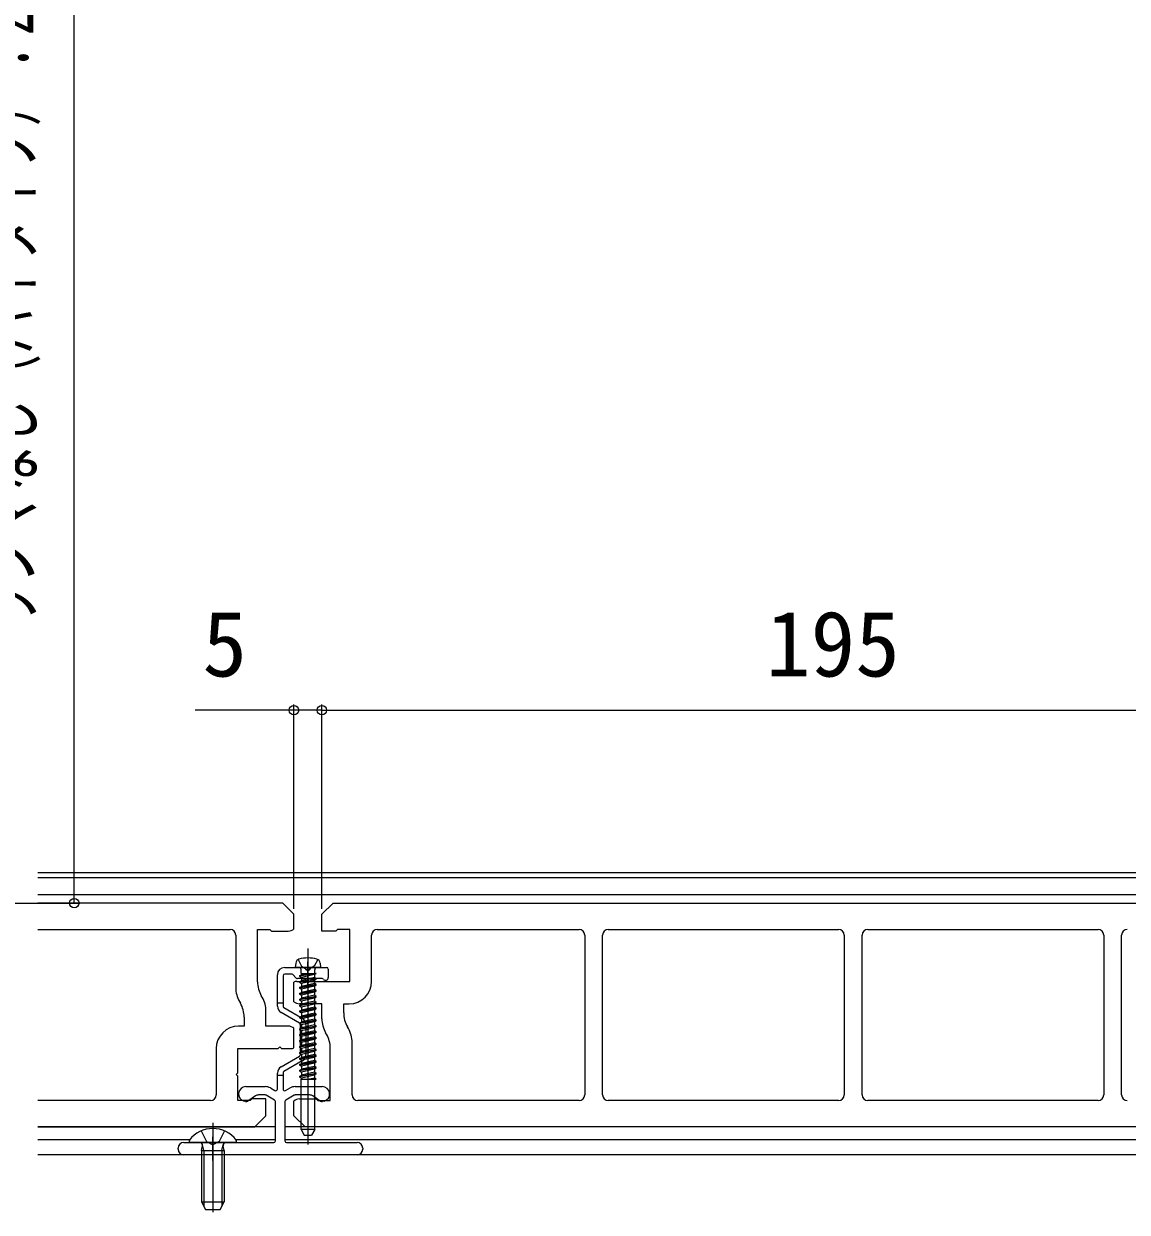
# Model space of a CAD drawing. Units: millimetres, scale not verified. Extents: x -700 to 700, y -1043 to 1037.
# Drawn here: x -98 to 99.3, y 169 to 381.5 of the extents above; entities that cross this region are included whole.
import ezdxf
from ezdxf.enums import TextEntityAlignment as Align

# ---------------------------------------------------------------- set-up
doc = ezdxf.new("R2010")
doc.units = ezdxf.units.MM
doc.header["$LTSCALE"] = 6
for name, color, linetype in [('0-3_YKK_11', 7, 'Continuous'), ('0-4_YKK_12', 2, 'Continuous'), ('0-5_YKK_13', 4, 'Continuous'), ('0-6_YKK_D', 6, 'Continuous')]:
    doc.layers.add(name, color=color, linetype=linetype)
doc.styles.add('ＭＳ ゴシック', font='')
doc.styles.get('ＭＳ ゴシック').set_extended_font_data('MS Gothic')

msp = doc.modelspace()

# ---------------------------------------------------------------- linework, layer by layer
at = {"layer": '0-3_YKK_11'}
for p, q in [((-95.53, 219.545), (-61.125, 219.545)), ((-34.825, 219.545), (1.275, 219.545)), ((6.475, 219.545), (47.675, 219.545)), ((52.875, 219.545), (94.075, 219.545)), ((-60.125, 218.545), (-60.125, 209.138)), ((-35.825, 210.245), (-35.825, 218.545)), ((2.275, 218.545), (2.275, 189.945)), ((5.475, 189.945), (5.475, 218.545)), ((48.675, 218.545), (48.675, 189.945)), ((51.875, 189.945), (51.875, 218.545)), ((95.075, 218.545), (95.075, 189.945)), ((98.275, 189.945), (98.275, 218.545)), ((-49.725, 206.627), (-49.725, 210.112)), ((-59.455, 206.638), (-59.294, 206.361)), ((-55.394, 207.406), (-55.555, 207.683)), ((-49.725, 198.379), (-49.725, 201.864)), ((-39.994, 201.853), (-40.155, 202.13)), ((-43.894, 200.808), (-44.055, 201.085)), ((-63.625, 198.245), (-63.625, 189.945)), ((-39.325, 189.945), (-39.325, 199.353)), ((-64.625, 188.945), (-95.53, 188.945)), ((1.275, 188.945), (-38.325, 188.945)), ((47.675, 188.945), (6.475, 188.945)), ((94.075, 188.945), (52.875, 188.945))]:
    msp.add_line(p, q, dxfattribs=at)
for points in [[(-49.725, 219.627), (-49.725, 222.245), (-51.725, 224.245), (-95.53, 224.245)], [(-49.225, 210.245), (-47.525, 210.245), (-47.225, 209.945), (-46.925, 210.245), (-39.725, 210.245), (-39.725, 219.545), (-41.925, 219.545), (-42.225, 219.245), (-44.725, 219.245), (-44.725, 222.245), (-42.725, 224.245)], [(-42.725, 224.245), (148.275, 224.245), (150.275, 222.245), (150.275, 219.627)], [(-56.225, 210.183), (-56.225, 219.545), (-54.025, 219.545), (-53.725, 219.245), (-50.725, 219.245)], [(-44.725, 203.585), (-44.725, 206.245), (-48.725, 206.245)], [(-40.825, 204.63), (-40.825, 206.245), (-39.825, 206.245)], [(-50.725, 202.245), (-54.725, 202.245), (-54.725, 204.906)], [(-58.625, 203.861), (-58.625, 202.245), (-59.625, 202.245)], [(-95.53, 184.245), (-56.725, 184.245), (-54.725, 186.245), (-54.725, 189.245), (-57.225, 189.245), (-57.525, 188.945), (-59.725, 188.945), (-59.725, 193.295), (-60.025, 193.595), (-59.725, 193.895), (-59.725, 198.245), (-52.525, 198.245), (-52.225, 198.545), (-51.925, 198.245), (-50.225, 198.245)], [(149.775, 198.245), (148.075, 198.245), (147.775, 198.545), (147.475, 198.245), (140.275, 198.245), (140.275, 193.895), (139.975, 193.595), (140.275, 193.295), (140.275, 188.945), (142.475, 188.945), (142.775, 189.245), (145.275, 189.245), (145.275, 186.245), (143.275, 184.245), (-47.725, 184.245), (-49.725, 186.245), (-49.725, 188.864)], [(-48.725, 189.245), (-45.725, 189.245), (-45.425, 188.945), (-43.225, 188.945), (-43.225, 198.308)]]:
    msp.add_lwpolyline(points, dxfattribs=at)
for centre, radius, start, end in [((-61.125, 218.545), 1, 0, 90), ((-50.725, 220.745), 1.5, 270, 311.81031), ((-34.825, 218.545), 1, 90.00001, 179.99999), ((1.275, 218.545), 1, 0.00001, 89.99999), ((6.475, 218.545), 1, 90.00001, 179.99999), ((47.675, 218.545), 1, 0.00001, 89.99999), ((52.875, 218.545), 1, 90.00001, 179.99999), ((94.075, 218.545), 1, 0.00001, 89.99999), ((99.275, 218.545), 1, 90.00001, 179.99999), ((-55.125, 209.138), 5, 180, 210), ((-51.225, 210.183), 5, 180, 210), ((-49.225, 209.245), 1, 90.00004, 120.00005), ((-39.825, 210.245), 4, 270.00001, 359.99999), ((-63.625, 203.861), 5, 0, 30), ((-59.725, 204.906), 5, 0, 30), ((-48.725, 207.745), 1.5, 228.18968, 270.00001), ((-35.825, 204.63), 5, 179.99999, 210.00001), ((-59.625, 198.245), 4, 90, 180), ((-50.725, 200.745), 1.5, 48.18969, 90), ((-39.725, 203.585), 5, 179.99999, 210.00001), ((-48.225, 198.308), 5, 359.99999, 30.00001), ((-44.325, 199.353), 5, 359.99999, 30.00001), ((-50.225, 199.245), 1, 270, 300), ((-64.625, 189.945), 1, 270, 0), ((-48.725, 187.745), 1.5, 89.99999, 131.81032), ((-38.325, 189.945), 1, 180.00001, 269.99999), ((1.275, 189.945), 1, 270.00001, 359.99999), ((6.475, 189.945), 1, 180.00001, 269.99999), ((47.675, 189.945), 1, 270.00001, 359.99999), ((52.875, 189.945), 1, 180.00001, 269.99999), ((94.075, 189.945), 1, 270.00001, 359.99999), ((99.275, 189.945), 1, 180.00001, 269.99999)]:
    msp.add_arc(centre, radius, start, end, dxfattribs=at)
at = {"layer": '0-4_YKK_12'}
for p, q in [((-95.53, 229.745), (204.47, 229.745)), ((204.47, 228.745), (-95.53, 228.745)), ((204.47, 225.745), (-95.53, 225.745)), ((-53.025, 184.245), (-95.53, 184.245)), ((146.975, 184.245), (-51.325, 184.245)), ((-68.372, 181.945), (-95.53, 181.945)), ((-53.025, 181.945), (-60.077, 181.945)), ((131.628, 181.945), (-51.325, 181.945)), ((204.47, 179.245), (-95.53, 179.245))]:
    msp.add_line(p, q, dxfattribs=at)
at = {"layer": '0-5_YKK_13'}
for p, q in [((-47.225, 216.148), (-47.225, 181.065)), ((-51.375, 212.745), (-47.895, 212.745)), ((-49.406, 213.527), (-49.475, 212.745)), ((-44.975, 212.745), (-49.475, 212.745)), ((-47.225, 209.745), (-47.225, 213.745)), ((-46.554, 212.745), (-43.875, 212.745)), ((-45.043, 213.527), (-44.975, 212.745)), ((-44.975, 212.745), (-44.975, 212.79)), ((-52.675, 206.445), (-52.675, 211.445)), ((-51.675, 211.245), (-51.675, 206.445)), ((-50.149, 211.545), (-51.375, 211.545)), ((-49.312, 210.833), (-49.937, 211.458)), ((-44.699, 210.745), (-49.1, 210.745)), ((-45.726, 211.685), (-48.725, 211.26)), ((-45.726, 211.685), (-48.725, 211.16)), ((-48.725, 211.26), (-48.375, 211.463)), ((-48.725, 211.26), (-48.725, 211.16)), ((-48.725, 211.16), (-48.375, 210.958)), ((-45.725, 210.731), (-48.725, 210.202)), ((-45.725, 210.631), (-48.725, 210.102)), ((-48.725, 210.202), (-48.375, 210.405)), ((-48.456, 211.685), (-45.726, 211.685)), ((-48.455, 211.685), (-48.455, 212.345)), ((-48.375, 211.685), (-48.375, 211.463)), ((-48.375, 211.463), (-47.405, 211.685)), ((-46.075, 211.487), (-48.375, 210.958)), ((-48.375, 210.958), (-48.375, 210.405)), ((-48.375, 210.958), (-48.375, 210.405)), ((-46.075, 210.934), (-48.375, 210.405)), ((-46.075, 210.429), (-48.375, 209.9)), ((-45.726, 211.685), (-46.075, 211.487)), ((-46.075, 211.487), (-46.075, 210.934)), ((-46.075, 211.487), (-46.075, 210.934)), ((-45.725, 210.731), (-46.075, 210.934)), ((-45.725, 210.631), (-46.075, 210.429)), ((-46.075, 210.429), (-46.075, 209.876)), ((-45.995, 211.685), (-45.995, 212.345)), ((-45.725, 210.631), (-45.725, 210.731)), ((-43.575, 212.445), (-43.575, 210.945)), ((-48.725, 210.202), (-48.725, 210.102)), ((-48.725, 210.102), (-48.375, 209.9)), ((-45.725, 209.673), (-48.725, 209.144)), ((-45.725, 209.573), (-48.725, 209.044)), ((-48.725, 209.144), (-48.375, 209.347)), ((-48.725, 209.144), (-48.725, 209.044)), ((-48.725, 209.044), (-48.375, 208.842)), ((-45.725, 208.615), (-48.725, 208.086)), ((-45.725, 208.515), (-48.725, 207.986)), ((-48.725, 208.086), (-48.375, 208.289)), ((-48.375, 209.9), (-48.375, 209.347)), ((-46.075, 209.876), (-48.375, 209.347)), ((-46.075, 209.371), (-48.375, 208.842)), ((-48.375, 208.842), (-48.375, 208.289)), ((-46.075, 208.818), (-48.375, 208.289)), ((-46.075, 208.313), (-48.375, 207.784)), ((-45.725, 209.673), (-46.075, 209.876)), ((-45.725, 209.573), (-46.075, 209.371)), ((-46.075, 209.371), (-46.075, 208.818)), ((-45.725, 208.615), (-46.075, 208.818)), ((-45.725, 208.515), (-46.075, 208.313)), ((-46.075, 208.313), (-46.075, 207.76)), ((-45.725, 209.573), (-45.725, 209.673)), ((-45.725, 208.515), (-45.725, 208.615)), ((-52.675, 206.445), (-51.675, 206.445)), ((-52.675, 205.819), (-52.675, 206.445)), ((-51.675, 206.445), (-51.675, 205.819)), ((-48.725, 208.086), (-48.725, 207.986)), ((-48.725, 207.986), (-48.375, 207.784)), ((-45.725, 207.557), (-48.725, 207.028)), ((-45.725, 207.457), (-48.725, 206.928)), ((-48.725, 207.028), (-48.375, 207.231)), ((-48.725, 207.028), (-48.725, 206.928)), ((-48.725, 206.928), (-48.375, 206.726)), ((-45.725, 206.499), (-48.725, 205.97)), ((-45.725, 206.399), (-48.725, 205.87)), ((-48.725, 205.97), (-48.375, 206.173)), ((-48.375, 207.784), (-48.375, 207.231)), ((-46.075, 207.76), (-48.375, 207.231)), ((-46.075, 207.255), (-48.375, 206.726)), ((-48.375, 206.726), (-48.375, 206.173)), ((-46.075, 206.702), (-48.375, 206.173)), ((-46.075, 206.197), (-48.375, 205.668)), ((-45.725, 207.557), (-46.075, 207.76)), ((-45.725, 207.457), (-46.075, 207.255)), ((-46.075, 207.255), (-46.075, 206.702)), ((-45.725, 206.499), (-46.075, 206.702)), ((-45.725, 206.399), (-46.075, 206.197)), ((-46.075, 206.197), (-46.075, 205.644)), ((-45.725, 207.457), (-45.725, 207.557)), ((-45.725, 206.399), (-45.725, 206.499)), ((-48.725, 202.788), (-52.025, 204.693)), ((-51.525, 205.559), (-48.225, 203.654)), ((-48.725, 205.97), (-48.725, 205.87)), ((-48.725, 205.87), (-48.375, 205.668)), ((-45.725, 205.441), (-48.725, 204.912)), ((-45.725, 205.341), (-48.725, 204.812)), ((-48.725, 204.912), (-48.375, 205.115)), ((-48.725, 204.912), (-48.725, 204.812)), ((-48.725, 204.812), (-48.375, 204.61)), ((-45.725, 204.383), (-48.725, 203.854)), ((-45.725, 204.283), (-48.725, 203.754)), ((-48.725, 203.854), (-48.375, 204.057)), ((-48.375, 205.668), (-48.375, 205.115)), ((-46.075, 205.644), (-48.375, 205.115)), ((-46.075, 205.139), (-48.375, 204.61)), ((-48.375, 204.61), (-48.375, 204.057)), ((-46.075, 204.586), (-48.375, 204.057)), ((-46.075, 204.081), (-48.375, 203.552)), ((-45.725, 205.441), (-46.075, 205.644)), ((-45.725, 205.341), (-46.075, 205.139)), ((-46.075, 205.139), (-46.075, 204.586)), ((-45.725, 204.383), (-46.075, 204.586)), ((-45.725, 204.283), (-46.075, 204.081)), ((-46.075, 204.081), (-46.075, 203.528)), ((-45.725, 205.341), (-45.725, 205.441)), ((-45.725, 204.283), (-45.725, 204.383)), ((-48.725, 203.854), (-48.725, 203.754)), ((-48.725, 203.754), (-48.375, 203.552)), ((-45.725, 203.325), (-48.725, 202.796)), ((-45.725, 203.225), (-48.725, 202.696)), ((-48.725, 202.796), (-48.375, 202.999)), ((-48.725, 202.796), (-48.725, 202.696)), ((-48.725, 202.696), (-48.375, 202.494)), ((-45.725, 202.267), (-48.725, 201.738)), ((-45.725, 202.167), (-48.725, 201.638)), ((-48.725, 201.738), (-48.375, 201.941)), ((-48.575, 197.163), (-48.575, 202.528)), ((-48.375, 203.552), (-48.375, 202.999)), ((-46.075, 203.528), (-48.375, 202.999)), ((-46.075, 203.023), (-48.375, 202.494)), ((-48.375, 202.494), (-48.375, 201.941)), ((-46.075, 202.47), (-48.375, 201.941)), ((-46.075, 201.965), (-48.375, 201.436)), ((-47.575, 202.528), (-47.575, 197.163)), ((-45.725, 203.325), (-46.075, 203.528)), ((-45.725, 203.225), (-46.075, 203.023)), ((-46.075, 203.023), (-46.075, 202.47)), ((-45.725, 202.267), (-46.075, 202.47)), ((-45.725, 202.167), (-46.075, 201.965)), ((-46.075, 201.965), (-46.075, 201.412)), ((-45.725, 203.225), (-45.725, 203.325)), ((-45.725, 202.167), (-45.725, 202.267)), ((-48.725, 201.738), (-48.725, 201.638)), ((-48.725, 201.638), (-48.375, 201.436)), ((-45.725, 201.209), (-48.725, 200.68)), ((-45.725, 201.109), (-48.725, 200.58)), ((-48.725, 200.68), (-48.375, 200.883)), ((-48.725, 200.68), (-48.725, 200.58)), ((-48.725, 200.58), (-48.375, 200.378)), ((-45.725, 200.151), (-48.725, 199.622)), ((-45.725, 200.051), (-48.725, 199.522)), ((-48.725, 199.622), (-48.375, 199.825)), ((-48.375, 201.436), (-48.375, 200.883)), ((-46.075, 201.412), (-48.375, 200.883)), ((-46.075, 200.907), (-48.375, 200.378)), ((-48.375, 200.378), (-48.375, 199.825)), ((-46.075, 200.354), (-48.375, 199.825)), ((-46.075, 199.849), (-48.375, 199.32)), ((-45.725, 201.209), (-46.075, 201.412)), ((-45.725, 201.109), (-46.075, 200.907)), ((-46.075, 200.907), (-46.075, 200.354)), ((-45.725, 200.151), (-46.075, 200.354)), ((-45.725, 200.051), (-46.075, 199.849)), ((-46.075, 199.849), (-46.075, 199.296)), ((-45.725, 201.109), (-45.725, 201.209)), ((-45.725, 200.051), (-45.725, 200.151)), ((-48.725, 199.622), (-48.725, 199.522)), ((-48.725, 199.522), (-48.375, 199.32)), ((-45.725, 199.093), (-48.725, 198.564)), ((-45.725, 198.993), (-48.725, 198.464)), ((-48.725, 198.564), (-48.375, 198.767)), ((-48.725, 198.564), (-48.725, 198.464)), ((-48.725, 198.464), (-48.375, 198.262)), ((-45.725, 198.035), (-48.725, 197.506)), ((-45.725, 197.935), (-48.725, 197.406)), ((-48.725, 197.506), (-48.375, 197.709)), ((-48.375, 199.32), (-48.375, 198.767)), ((-46.075, 199.296), (-48.375, 198.767)), ((-46.075, 198.791), (-48.375, 198.262)), ((-48.375, 198.262), (-48.375, 197.709)), ((-46.075, 198.238), (-48.375, 197.709)), ((-46.075, 197.733), (-48.375, 197.204)), ((-45.725, 199.093), (-46.075, 199.296)), ((-45.725, 198.993), (-46.075, 198.791)), ((-46.075, 198.791), (-46.075, 198.238)), ((-45.725, 198.035), (-46.075, 198.238)), ((-45.725, 197.935), (-46.075, 197.733)), ((-46.075, 197.733), (-46.075, 197.18)), ((-45.725, 198.993), (-45.725, 199.093)), ((-45.725, 197.935), (-45.725, 198.035)), ((-52.025, 194.998), (-48.725, 196.903)), ((-48.225, 196.037), (-51.525, 194.132)), ((-48.725, 197.506), (-48.725, 197.406)), ((-48.725, 197.406), (-48.375, 197.204)), ((-45.725, 196.977), (-48.725, 196.448)), ((-45.725, 196.877), (-48.725, 196.348)), ((-48.725, 196.448), (-48.375, 196.651)), ((-48.725, 196.448), (-48.725, 196.348)), ((-48.725, 196.348), (-48.375, 196.146)), ((-45.725, 195.919), (-48.725, 195.39)), ((-45.725, 195.819), (-48.725, 195.29)), ((-48.725, 195.39), (-48.375, 195.593)), ((-48.375, 197.204), (-48.375, 196.651)), ((-46.075, 197.18), (-48.375, 196.651)), ((-46.075, 196.675), (-48.375, 196.146)), ((-48.375, 196.146), (-48.375, 195.593)), ((-46.075, 196.122), (-48.375, 195.593)), ((-46.075, 195.617), (-48.375, 195.088)), ((-45.725, 196.977), (-46.075, 197.18)), ((-45.725, 196.877), (-46.075, 196.675)), ((-46.075, 196.675), (-46.075, 196.122)), ((-45.725, 195.919), (-46.075, 196.122)), ((-45.725, 195.819), (-46.075, 195.617)), ((-46.075, 195.617), (-46.075, 195.064)), ((-45.725, 196.877), (-45.725, 196.977)), ((-45.725, 195.819), (-45.725, 195.919)), ((-52.675, 193.445), (-52.675, 193.872)), ((-52.675, 190.995), (-52.675, 193.445)), ((-51.675, 193.445), (-52.675, 193.445)), ((-51.675, 193.872), (-51.675, 193.445)), ((-51.675, 193.445), (-51.675, 190.995)), ((-48.725, 195.39), (-48.725, 195.29)), ((-48.725, 195.29), (-48.375, 195.088)), ((-45.725, 194.861), (-48.725, 194.332)), ((-45.725, 194.761), (-48.725, 194.232)), ((-48.725, 194.332), (-48.375, 194.535)), ((-48.725, 194.332), (-48.725, 194.232)), ((-48.725, 194.232), (-48.375, 194.03)), ((-45.725, 193.803), (-48.725, 193.274)), ((-45.725, 193.703), (-48.725, 193.174)), ((-48.725, 193.274), (-48.375, 193.477)), ((-48.375, 195.088), (-48.375, 194.535)), ((-46.075, 195.064), (-48.375, 194.535)), ((-46.075, 194.559), (-48.375, 194.03)), ((-48.375, 194.03), (-48.375, 193.477)), ((-46.075, 194.006), (-48.375, 193.477)), ((-46.075, 193.501), (-48.375, 192.972)), ((-45.725, 194.861), (-46.075, 195.064)), ((-45.725, 194.761), (-46.075, 194.559)), ((-46.075, 194.559), (-46.075, 194.006)), ((-45.725, 193.803), (-46.075, 194.006)), ((-45.725, 193.803), (-46.075, 194.006)), ((-45.725, 193.703), (-46.075, 193.501)), ((-45.725, 193.703), (-46.075, 193.501)), ((-46.075, 193.501), (-46.075, 192.948)), ((-45.725, 194.761), (-45.725, 194.861)), ((-45.725, 193.703), (-45.725, 193.803)), ((-58.299, 191.445), (-54.837, 191.445)), ((-49.512, 191.445), (-44.65, 191.445)), ((-48.725, 193.274), (-48.725, 193.174)), ((-48.725, 193.174), (-48.375, 192.972)), ((-48.455, 192.745), (-45.725, 192.745)), ((-48.455, 183.745), (-48.455, 192.745)), ((-48.375, 192.972), (-48.375, 192.745)), ((-46.075, 192.948), (-46.953, 192.745)), ((-45.725, 192.745), (-46.075, 192.948)), ((-45.995, 183.745), (-45.995, 192.745)), ((-56.611, 189.765), (-57.938, 188.836)), ((-54.837, 189.945), (-56.038, 189.945)), ((-53.175, 189.032), (-54.687, 189.905)), ((-53.937, 191.204), (-53.125, 190.735)), ((-51.225, 190.735), (-50.412, 191.204)), ((-49.662, 189.905), (-51.175, 189.032)), ((-46.911, 189.945), (-49.512, 189.945)), ((-45.011, 188.836), (-46.338, 189.765)), ((-58.354, 188.763), (-58.642, 188.84)), ((-53.025, 181.745), (-53.025, 188.772)), ((-51.325, 188.772), (-51.325, 181.745)), ((-44.307, 188.84), (-44.595, 188.763)), ((-64.225, 184.945), (-64.225, 168.982)), ((-66.3, 183.522), (-65.37, 181.657)), ((-62.15, 183.522), (-63.08, 181.657)), ((-45.995, 183.745), (-48.455, 183.745)), ((-48.455, 183.745), (-47.877, 182.745)), ((-47.877, 182.745), (-46.572, 182.745)), ((-45.995, 183.745), (-46.572, 182.745)), ((-69.425, 181.445), (-53.325, 181.445)), ((-60.249, 181.445), (-68.2, 181.445)), ((-66.225, 180.045), (-66.08, 180.858)), ((-65.846, 180.045), (-66.086, 181.061)), ((-65.37, 181.657), (-64.225, 181.048)), ((-64.225, 178.245), (-64.225, 182.445)), ((-63.08, 181.657), (-64.225, 181.048)), ((-62.604, 180.045), (-62.363, 181.061)), ((-62.225, 180.045), (-62.369, 180.858)), ((-51.025, 181.445), (-38.425, 181.445)), ((-70.425, 180.245), (-70.425, 180.445)), ((-38.425, 179.245), (-69.425, 179.245)), ((-66.225, 180.045), (-62.225, 180.045)), ((-66.225, 180.045), (-66.225, 170.845)), ((-65.846, 180.045), (-65.846, 170.087)), ((-62.604, 180.045), (-62.604, 170.087)), ((-62.225, 180.045), (-62.225, 170.845)), ((-37.425, 180.445), (-37.425, 180.245)), ((-66.225, 170.845), (-62.225, 170.845)), ((-66.225, 170.845), (-65.525, 169.445)), ((-62.925, 169.445), (-62.225, 170.845)), ((-65.525, 169.445), (-62.925, 169.445))]:
    msp.add_line(p, q, dxfattribs=at)
for points in [[(-48.975, 214.169), (-48.37, 212.945), (-47.225, 212.337)], [(-45.475, 214.169), (-46.08, 212.945), (-47.225, 212.337)]]:
    msp.add_lwpolyline(points, dxfattribs=at)
for centre, radius, start, end in [((-51.375, 211.445), 1.3, 90, 180), ((-48.609, 213.458), 0.8, 105.44272, 175), ((-48.855, 212.345), 0.4, 0, 90), ((-47.225, 208.445), 6, 74.55728, 105.44272), ((-47.895, 212.545), 0.2, 16.60155, 90), ((-47.225, 212.745), 0.5, 196.60155, 343.39845), ((-46.554, 212.545), 0.2, 90, 163.39845), ((-45.595, 212.345), 0.4, 90, 180), ((-45.84, 213.458), 0.8, 5, 74.55728), ((-43.875, 212.445), 0.3, 0, 90), ((-51.375, 211.245), 0.3, 90, 180), ((-50.149, 211.245), 0.3, 45, 90), ((-49.1, 211.045), 0.3, 225, 270), ((-44.699, 210.445), 0.3, 38.68219, 90), ((-44.075, 210.945), 0.5, 218.68219, 0), ((-51.375, 205.819), 1.3, 180, 240), ((-51.375, 205.819), 0.3, 180, 240), ((-48.875, 202.528), 0.3, 0, 60), ((-48.875, 202.528), 1.3, 0, 60), ((-48.875, 197.163), 0.3, 300, 0), ((-48.875, 197.163), 1.3, 300, 0), ((-51.375, 193.872), 1.3, 120, 180), ((-51.375, 193.872), 0.3, 120, 180), ((-58.299, 190.12), 1.325, 90, 255), ((-54.837, 189.645), 1.8, 60, 90), ((-49.512, 189.645), 1.8, 90, 120), ((-44.65, 190.12), 1.325, 285, 90), ((-56.038, 188.945), 1, 90, 125), ((-54.837, 189.645), 0.3, 60, 90), ((-52.975, 190.995), 0.3, 240, 0), ((-51.375, 190.995), 0.3, 180, 300), ((-49.512, 189.645), 0.3, 90, 120), ((-46.911, 188.945), 1, 55, 90), ((-58.225, 189.245), 0.5, 255, 305), ((-53.325, 188.772), 0.3, 0, 60), ((-51.025, 188.772), 0.3, 120, 180), ((-44.725, 189.245), 0.5, 235, 285), ((-64.225, 178.645), 5.3, 37.71409, 142.28591), ((-69.425, 180.445), 1, 90, 180), ((-68.2, 181.72), 0.274, 142.28591, 270), ((-66.572, 180.945), 0.5, 349.90904, 90), ((-61.877, 180.945), 0.5, 90, 190.09096), ((-60.249, 181.72), 0.274, 270, 37.71409), ((-53.325, 181.745), 0.3, 270, 0), ((-51.025, 181.745), 0.3, 180, 270), ((-38.425, 180.445), 1, 0, 90), ((-69.425, 180.245), 1, 180, 270), ((-38.425, 180.245), 1, 270, 0)]:
    msp.add_arc(centre, radius, start, end, dxfattribs=at)
at = {"layer": '0-6_YKK_D'}
for p, q in [((-89, 224.245), (-89, 541.745)), ((-49.725, 223.246), (-49.725, 259.745)), ((-44.725, 223.245), (-44.725, 259.745)), ((-44.725, 223.245), (-44.725, 259.745)), ((-44.725, 258.745), (150.275, 258.745)), ((-200.681, 224.245), (-88, 224.245))]:
    msp.add_line(p, q, dxfattribs=at)
msp.add_lwpolyline([(-44.725, 258.745), (-49.725, 258.745), (-67.397, 258.745)], dxfattribs=at)
for centre in [(-49.725, 258.745), (-44.725, 258.745), (-44.725, 258.745), (-89, 224.245)]:
    msp.add_circle(centre, 0.85, dxfattribs=at)

# ---------------------------------------------------------------- texts
at = {"layer": '0-6_YKK_D', "style": 'ＭＳ ゴシック', "width": 0.6}
msp.add_text('ランマなし（ハイタイプ）：2104.5、ランマ付き：2417.5', height=9.971, rotation=90, dxfattribs=at).set_placement((-93.355, 273.411), align=Align.BOTTOM_LEFT)
at = {"layer": '0-6_YKK_D', "style": 'ＭＳ ゴシック'}
for s, p in [('195', (34.685, 261.245)), ('5', (-66.079, 261.245))]:
    msp.add_text(s, height=11.73, dxfattribs=at).set_placement(p, align=Align.BOTTOM_LEFT)

doc.saveas('drawing.dxf')
